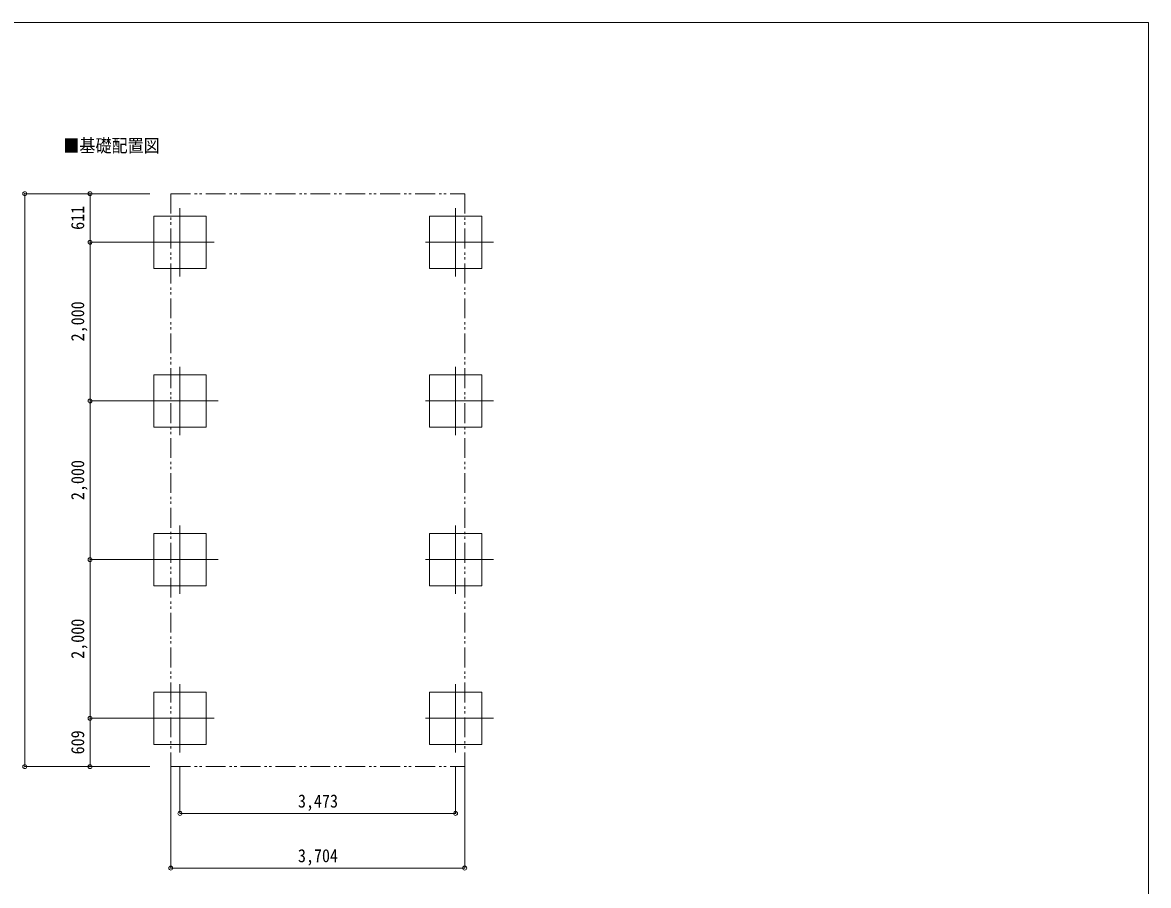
# Model space of a CAD drawing. Units: millimetres at full size, sheet at 1:50. Extents: x -14053 to 14053, y -9700 to 9700.
# Drawn here: x -844 to 13347, y -1175 to 9700 of the extents above; entities that cross this region are included whole.
import ezdxf
from ezdxf.enums import TextEntityAlignment as Align

# ---------------------------------------------------------------- set-up
doc = ezdxf.new("R2010")
doc.units = ezdxf.units.MM
doc.header["$LTSCALE"] = 50
doc.header["$PDMODE"] = 32
doc.header["$PDSIZE"] = 50
doc.linetypes.add('DOUBLE_CHAIN1', pattern=[8.8, 5, -1, 0.6, -0.6, 0.6, -1])
for name, color, linetype, lineweight in [('1-0', 4, 'Continuous', 9), ('9-6', 6, 'Continuous', 9), ('F-0', 7, 'Continuous', 9)]:
    doc.layers.add(name, color=color, linetype=linetype, lineweight=lineweight)
doc.styles.add('ＭＳ ゴシック', font='')
doc.styles.get('ＭＳ ゴシック').set_extended_font_data('MS Gothic')

msp = doc.modelspace()

# ---------------------------------------------------------------- linework, layer by layer
at = {"layer": '1-0', "color": 7, "linetype": 'DOUBLE_CHAIN1'}
for p, q in [((1024.94, 7542.51), (1024.94, 322.46)), ((1024.94, 7542.51), (4728.94, 7542.51)), ((4728.94, 7542.51), (4728.94, 322.46)), ((1024.94, 322.46), (4728.94, 322.46))]:
    msp.add_line(p, q, dxfattribs=at)
at = {"layer": '1-0'}
for p, q in [((1140.44, 7361.49), (1140.44, 6501.49)), ((4613.44, 7361.49), (4613.44, 6501.49)), ((1570.44, 6931.49), (710.44, 6931.49)), ((4233.44, 6931.49), (5093.44, 6931.49)), ((1140.44, 5361.49), (1140.44, 4501.49)), ((4613.44, 5361.49), (4613.44, 4501.49)), ((760.44, 4931.49), (1620.44, 4931.49)), ((4233.44, 4931.49), (5093.44, 4931.49)), ((1140.44, 3361.49), (1140.44, 2501.49)), ((4613.44, 3361.49), (4613.44, 2501.49)), ((760.44, 2931.49), (1620.44, 2931.49)), ((4233.44, 2931.49), (5093.44, 2931.49)), ((1140.44, 1361.49), (1140.44, 501.49)), ((4613.44, 1361.49), (4613.44, 501.49)), ((810.44, 1261.49), (810.44, 601.49)), ((1570.44, 931.49), (710.44, 931.49)), ((4233.44, 931.49), (5093.44, 931.49))]:
    msp.add_line(p, q, dxfattribs=at)
for points in [[(1470.44, 6601.49), (1470.44, 7261.49), (810.44, 7261.49), (810.44, 6601.49)], [(4283.44, 6601.49), (4283.44, 7261.49), (4943.44, 7261.49), (4943.44, 6601.49)], [(810.44, 4601.49), (810.44, 5261.49), (1470.44, 5261.49), (1470.44, 4601.49)], [(4283.44, 4601.49), (4283.44, 5261.49), (4943.44, 5261.49), (4943.44, 4601.49)], [(810.44, 2601.49), (810.44, 3261.49), (1470.44, 3261.49), (1470.44, 2601.49)], [(4283.44, 2601.49), (4283.44, 3261.49), (4943.44, 3261.49), (4943.44, 2601.49)], [(1470.44, 601.49), (1470.44, 1261.49), (810.44, 1261.49), (810.44, 601.49)], [(4283.44, 601.49), (4283.44, 1261.49), (4943.44, 1261.49), (4943.44, 601.49)]]:
    msp.add_lwpolyline(points, close=True, dxfattribs=at)
at = {"layer": '9-6'}
for p, q in [((-815.65, 7542.51), (760.44, 7542.51)), ((-815.65, 322.46), (-815.65, 7542.51)), ((7.48, 7542.51), (760.44, 7542.51)), ((7.48, 6931.49), (7.48, 7542.51)), ((7.48, 6931.49), (760.44, 6931.49)), ((7.48, 4931.49), (7.48, 6931.49)), ((7.48, 4931.49), (760.44, 4931.49)), ((7.48, 2931.49), (7.48, 4931.49)), ((7.48, 2931.49), (760.44, 2931.49)), ((7.48, 931.49), (7.48, 2931.49)), ((7.48, 931.49), (760.44, 931.49)), ((7.48, 322.46), (7.48, 931.49)), ((-815.65, 322.46), (760.44, 322.46)), ((7.48, 322.46), (760.44, 322.46)), ((1024.94, -955.89), (1024.94, 322.46)), ((1140.44, -267.46), (1140.44, 322.46)), ((4613.44, -267.46), (4613.44, 322.46)), ((4728.94, -955.89), (4728.94, 322.46)), ((1140.44, -267.46), (4613.44, -267.46)), ((1024.94, -955.89), (4728.94, -955.89))]:
    msp.add_line(p, q, dxfattribs=at)
for p in [(-815.65, 7542.51), (7.48, 7542.51), (7.48, 6931.49), (7.48, 4931.49), (7.48, 2931.49), (7.48, 931.49), (-815.65, 322.46), (7.48, 322.46), (1140.44, -267.46), (4613.44, -267.46), (1024.94, -955.89), (4728.94, -955.89)]:
    msp.add_point(p, dxfattribs=at)
at = {"layer": 'F-0', "color": 5, "lineweight": 5}
for p, q in [((-14053.43, 9700), (13346.57, 9700)), ((13346.57, 9700), (13346.57, -9700))]:
    msp.add_line(p, q, dxfattribs=at)

# ---------------------------------------------------------------- texts
at = {"layer": '1-0', "color": 7, "style": 'ＭＳ ゴシック', "width": 0.9}
msp.add_text('■基礎配置図', height=165, dxfattribs=at).set_placement((-329.97, 8016.98), align=Align.BOTTOM_LEFT)
at = {"layer": '9-6', "color": 7, "style": 'ＭＳ ゴシック', "width": 0.9}
for s, p in [('611', (-17.52, 7087)), ('2,000', (-17.52, 5681.49)), ('2,000', (-17.52, 3681.49)), ('2,000', (-17.52, 1681.49)), ('609', (-17.52, 476.98))]:
    msp.add_text(s, height=165, rotation=90, dxfattribs=at).set_placement(p, align=Align.BOTTOM_LEFT)
for s, p in [('3,473', (2626.94, -242.46)), ('3,704', (2626.94, -930.89))]:
    msp.add_text(s, height=165, dxfattribs=at).set_placement(p, align=Align.BOTTOM_LEFT)

doc.saveas('drawing.dxf')
